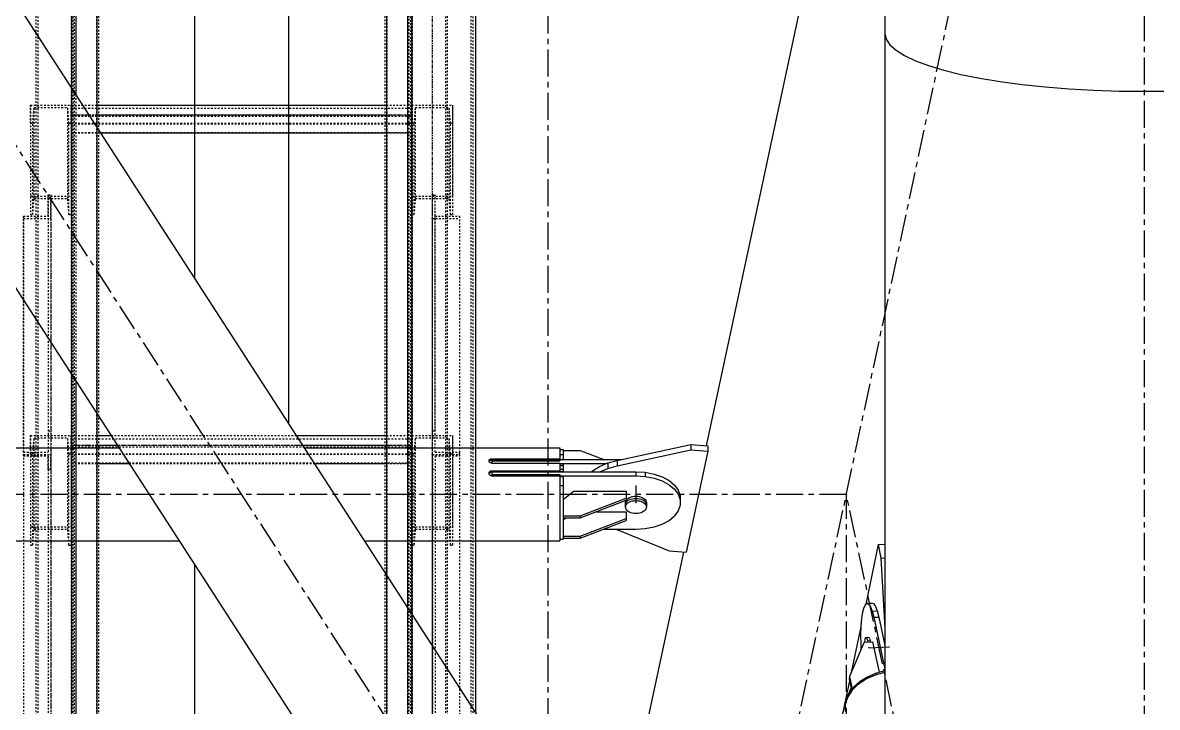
# Model space of a CAD drawing. Header units: millimetres. Extents: x 5143 to 30813, y 232 to 21408.
# Drawn here: x 23100.7 to 23433.8, y 3787.7 to 3988.8 of the extents above; entities that cross this region are included whole.
import ezdxf

# ---------------------------------------------------------------- set-up
doc = ezdxf.new("R2010")
doc.units = ezdxf.units.MM
doc.header["$LTSCALE"] = 0.25
for name, pattern in [('CENTER', [50.8, 31.75, -6.35, 6.35, -6.35]), ('XKITLINE00', [0]), ('XKITLINE02', [4, 2, -2]), ('XKITLINE03', [6, 3, -1, 1, -1])]:
    doc.linetypes.add(name, pattern=pattern)

msp = doc.modelspace()

# ---------------------------------------------------------------- linework, layer by layer
at = {"color": 8, "linetype": 'CENTER'}
for p, q in [((23430, 3985.69), (23430, 5629.8)), ((23255, 3096.7), (23255, 4763.35)), ((23430, 3440.27), (22900, 4260.27)), ((23255, 3440.27), (23430, 4260.27)), ((23430, 2357.78), (23430, 3985.69)), ((23342.5, 3850.27), (22987.5, 3850.27)), ((23280.7, 3852.68), (23280.7, 3847.87)), ((23342.5, 3030.27), (23342.5, 3850.27)), ((23430, 3440.27), (23342.5, 3850.27)), ((23349.14, 3805.2), (23355.04, 3805.44))]:
    msp.add_line(p, q, dxfattribs=at)
at = {"color": 8, "linetype": 'XKITLINE00'}
for p, q in [((23353.8, 4214.81), (23353.8, 3985.69)), ((23151.2, 4166.29), (23151.2, 3913.66)), ((23178.8, 4166.29), (23178.8, 3870.96)), ((23353.8, 4110.19), (23301.38, 3864.57)), ((23046.31, 4075.94), (23322.07, 3649.3)), ((23007.76, 4051.51), (23283.51, 3624.87)), ((23353.8, 3985.69), (23354.16, 3984.02)), ((23353.8, 3985.69), (23354.16, 3984.02)), ((23353.8, 3985.69), (23353.8, 3643.92)), ((23354.16, 3984.02), (23355.26, 3982.37)), ((23354.16, 3984.02), (23355.26, 3982.37)), ((23355.26, 3982.37), (23357.08, 3980.75)), ((23357.08, 3980.75), (23359.6, 3979.17)), ((23359.6, 3979.17), (23362.79, 3977.66)), ((23362.79, 3977.66), (23366.64, 3976.23)), ((23366.64, 3976.23), (23371.09, 3974.89)), ((23371.09, 3974.89), (23376.11, 3973.65)), ((23376.11, 3973.65), (23381.65, 3972.53)), ((23381.65, 3972.53), (23387.66, 3971.53)), ((23387.66, 3971.53), (23394.07, 3970.68)), ((23394.07, 3970.68), (23400.83, 3969.96)), ((23400.83, 3969.96), (23407.88, 3969.4)), ((23407.88, 3969.4), (23415.13, 3968.99)), ((23415.13, 3968.99), (23422.53, 3968.75)), ((23422.53, 3968.75), (23430, 3968.67)), ((23430, 3968.67), (23437.46, 3968.75)), ((23071.59, 3863.92), (23129.01, 3863.92)), ((23183.35, 3863.92), (23258.4, 3863.92)), ((23258.4, 3863.92), (23258.4, 3860.51)), ((23258.4, 3863.48), (23259.4, 3863.48)), ((23259.4, 3863.48), (23259.4, 3863)), ((23259.4, 3863.18), (23264.4, 3863.18)), ((23264.4, 3863.18), (23271.32, 3860.51)), ((23275.18, 3860.25), (23296.86, 3864.92)), ((23275.18, 3858.65), (23296.86, 3863.31)), ((23296.86, 3864.92), (23301.82, 3864.54)), ((23296.86, 3864.92), (23296.86, 3863.31)), ((23296.86, 3863.31), (23301.82, 3862.93)), ((23301.82, 3864.54), (23301.82, 3862.93)), ((23237.59, 3860.28), (23237.55, 3860.09)), ((23237.55, 3860.09), (23237.59, 3859.9)), ((23237.71, 3860.46), (23237.59, 3860.28)), ((23237.71, 3860.1), (23237.59, 3859.92)), ((23237.59, 3859.9), (23237.71, 3859.72)), ((23237.71, 3860.46), (23237.9, 3860.59)), ((23237.71, 3860.1), (23237.87, 3860.21)), ((23237.71, 3859.72), (23237.9, 3859.58)), ((23237.87, 3860.21), (23237.9, 3860.23)), ((23237.9, 3860.59), (23238.14, 3860.67)), ((23237.9, 3860.23), (23238.14, 3860.3)), ((23238.14, 3860.67), (23238.4, 3860.7)), ((23238.14, 3860.3), (23238.4, 3860.33)), ((23238.4, 3860.7), (23258.4, 3860.7)), ((23238.4, 3860.7), (23238.4, 3860.36)), ((23238.4, 3860.36), (23258.4, 3860.36)), ((23238.4, 3860.36), (23238.4, 3859.47)), ((23238.4, 3860.15), (23258.4, 3860.15)), ((23258.4, 3861.98), (23259.4, 3861.98)), ((23258.4, 3860.51), (23276.41, 3860.51)), ((23258.4, 3860.51), (23258.4, 3860.15)), ((23259.4, 3863), (23259.4, 3860.51)), ((23272.48, 3859.49), (23275.18, 3860.25)), ((23275.18, 3860.25), (23275.18, 3858.65)), ((23301.82, 3862.93), (23295.49, 3833.27)), ((23237.59, 3856.71), (23237.55, 3856.48)), ((23237.55, 3856.48), (23237.59, 3856.25)), ((23237.71, 3856.92), (23237.59, 3856.71)), ((23237.71, 3856.56), (23237.59, 3856.35)), ((23237.71, 3856.92), (23237.9, 3857.08)), ((23237.71, 3856.56), (23237.9, 3856.72)), ((23237.9, 3859.58), (23238.14, 3859.5)), ((23237.9, 3857.08), (23238.14, 3857.19)), ((23237.9, 3856.72), (23238.14, 3856.83)), ((23238.14, 3859.5), (23238.4, 3859.47)), ((23238.14, 3857.19), (23238.4, 3857.22)), ((23238.14, 3857.19), (23238.14, 3856.83)), ((23238.14, 3856.83), (23238.4, 3856.86)), ((23238.4, 3859.47), (23258.4, 3859.47)), ((23238.4, 3857.22), (23238.4, 3856.91)), ((23238.4, 3857.22), (23258.4, 3857.22)), ((23238.4, 3856.91), (23280.7, 3856.91)), ((23238.4, 3856.91), (23238.4, 3855.74)), ((23258.4, 3859.47), (23258.4, 3858.44)), ((23258.4, 3859.31), (23272.05, 3859.31)), ((23258.4, 3859.28), (23259.4, 3859.28)), ((23258.4, 3858.75), (23259.4, 3858.75)), ((23258.4, 3858.44), (23258.4, 3856.91)), ((23258.4, 3857.63), (23259.4, 3857.63)), ((23258.4, 3857.03), (23259.4, 3857.03)), ((23258.4, 3857.03), (23258.4, 3856.91)), ((23259.4, 3859.28), (23259.4, 3858.2)), ((23259.4, 3858.2), (23259.4, 3856.91)), ((23267.69, 3856.91), (23267.99, 3857.18)), ((23267.99, 3857.18), (23270.06, 3858.46)), ((23270.06, 3858.46), (23272.48, 3859.49)), ((23270.18, 3856.91), (23272.48, 3857.89)), ((23272.48, 3859.49), (23272.48, 3857.89)), ((23272.48, 3857.89), (23275.18, 3858.65)), ((23280.7, 3856.91), (23283.43, 3856.74)), ((23280.7, 3856.91), (23280.7, 3855.7)), ((23283.43, 3856.74), (23286.03, 3856.23)), ((23283.43, 3856.74), (23283.43, 3855.53)), ((23237.59, 3856.25), (23237.71, 3856.05)), ((23237.71, 3856.05), (23237.9, 3855.89)), ((23237.9, 3855.89), (23238.14, 3855.8)), ((23238.14, 3855.8), (23238.4, 3855.74)), ((23238.4, 3856.07), (23258.4, 3856.07)), ((23238.4, 3855.74), (23258.4, 3855.74)), ((23258.4, 3856.07), (23258.4, 3855.74)), ((23258.4, 3855.74), (23258.4, 3836.63)), ((23258.4, 3855.7), (23280.7, 3855.7)), ((23258.4, 3855.49), (23259.4, 3855.49)), ((23259.4, 3855.49), (23259.4, 3850.2)), ((23280.7, 3855.7), (23283.43, 3855.53)), ((23283.43, 3855.53), (23286.03, 3855.03)), ((23286.03, 3856.23), (23288.4, 3855.41)), ((23286.03, 3855.03), (23288.4, 3854.21)), ((23288.4, 3855.41), (23290.44, 3854.31)), ((23288.4, 3854.21), (23290.44, 3853.11)), ((23290.44, 3854.31), (23292.05, 3852.99)), ((23290.44, 3853.11), (23292.05, 3851.79)), ((23258.4, 3852.9), (23259.4, 3852.9)), ((23259.4, 3848.76), (23262.4, 3851.16)), ((23259.4, 3850.2), (23259.4, 3843.96)), ((23262.4, 3851.16), (23277.9, 3851.16)), ((23277.9, 3851.16), (23277.9, 3848.56)), ((23279.64, 3849.61), (23280.16, 3849.7)), ((23280.16, 3849.7), (23280.7, 3849.72)), ((23280.7, 3849.72), (23281.24, 3849.7)), ((23280.7, 3849.72), (23280.7, 3849.08)), ((23281.24, 3849.7), (23281.76, 3849.61)), ((23292.05, 3852.99), (23293.16, 3851.49)), ((23292.05, 3851.79), (23293.16, 3850.29)), ((23293.16, 3851.49), (23293.73, 3849.89)), ((23293.16, 3850.29), (23293.73, 3848.69)), ((23293.73, 3849.89), (23293.73, 3847.05)), ((23264.4, 3843.95), (23277.9, 3849.16)), ((23264.4, 3843.35), (23277.9, 3848.56)), ((23277.65, 3848.19), (23277.6, 3847.87)), ((23277.6, 3847.87), (23277.6, 3847.23)), ((23277.65, 3847.55), (23277.6, 3847.23)), ((23277.65, 3847.55), (23277.6, 3847.23)), ((23277.6, 3847.23), (23277.6, 3846.59)), ((23277.65, 3846.91), (23277.6, 3846.59)), ((23277.6, 3846.59), (23277.65, 3846.27)), ((23277.79, 3848.5), (23277.65, 3848.19)), ((23277.79, 3847.86), (23277.65, 3847.55)), ((23277.79, 3847.86), (23277.65, 3847.55)), ((23277.79, 3847.22), (23277.65, 3846.91)), ((23277.8, 3848.52), (23277.79, 3848.5)), ((23278.02, 3848.16), (23277.79, 3847.86)), ((23278.02, 3848.16), (23277.79, 3847.86)), ((23278.02, 3847.51), (23277.79, 3847.22)), ((23278.02, 3848.8), (23277.9, 3848.65)), ((23278.02, 3848.8), (23278.33, 3849.06)), ((23278.02, 3848.16), (23278.33, 3848.42)), ((23278.02, 3848.16), (23278.33, 3848.42)), ((23278.02, 3847.51), (23278.33, 3847.78)), ((23278.33, 3849.06), (23278.71, 3849.29)), ((23278.33, 3848.42), (23278.71, 3848.65)), ((23278.33, 3848.42), (23278.71, 3848.65)), ((23278.33, 3847.78), (23278.71, 3848.01)), ((23278.71, 3849.29), (23279.15, 3849.48)), ((23278.71, 3848.65), (23279.15, 3848.83)), ((23278.71, 3848.65), (23279.15, 3848.83)), ((23278.71, 3848.01), (23279.15, 3848.19)), ((23279.15, 3849.48), (23279.64, 3849.61)), ((23279.15, 3848.83), (23279.64, 3848.97)), ((23279.15, 3848.83), (23279.64, 3848.97)), ((23279.15, 3848.19), (23279.64, 3848.33)), ((23279.64, 3848.97), (23280.16, 3849.05)), ((23279.64, 3848.97), (23280.16, 3849.05)), ((23279.64, 3848.33), (23280.16, 3848.41)), ((23280.16, 3849.05), (23280.7, 3849.08)), ((23280.16, 3849.05), (23280.7, 3849.08)), ((23280.16, 3848.41), (23280.7, 3848.44)), ((23280.7, 3849.08), (23281.24, 3849.05)), ((23280.7, 3849.08), (23280.7, 3848.44)), ((23280.7, 3849.08), (23281.24, 3849.05)), ((23280.7, 3848.44), (23281.24, 3848.41)), ((23281.24, 3849.05), (23281.76, 3848.97)), ((23281.24, 3849.05), (23281.76, 3848.97)), ((23281.24, 3848.41), (23281.76, 3848.33)), ((23281.76, 3849.61), (23282.25, 3849.48)), ((23281.76, 3848.97), (23282.25, 3848.83)), ((23281.76, 3848.97), (23282.25, 3848.83)), ((23281.76, 3848.33), (23282.25, 3848.19)), ((23282.25, 3849.48), (23282.7, 3849.29)), ((23282.25, 3848.83), (23282.7, 3848.65)), ((23282.25, 3848.83), (23282.7, 3848.65)), ((23282.25, 3848.19), (23282.7, 3848.01)), ((23282.7, 3849.29), (23283.08, 3849.06)), ((23282.7, 3848.65), (23283.08, 3848.42)), ((23282.7, 3848.65), (23283.08, 3848.42)), ((23282.7, 3848.01), (23283.08, 3847.78)), ((23283.08, 3849.06), (23283.39, 3848.8)), ((23283.08, 3848.42), (23283.39, 3848.16)), ((23283.08, 3848.42), (23283.39, 3848.16)), ((23283.08, 3847.78), (23283.39, 3847.51)), ((23283.39, 3848.8), (23283.62, 3848.5)), ((23283.39, 3848.16), (23283.62, 3847.86)), ((23283.39, 3848.16), (23283.62, 3847.86)), ((23283.39, 3847.51), (23283.62, 3847.22)), ((23283.62, 3848.5), (23283.76, 3848.19)), ((23283.62, 3847.86), (23283.76, 3847.55)), ((23283.62, 3847.86), (23283.76, 3847.55)), ((23283.62, 3847.22), (23283.76, 3846.91)), ((23283.76, 3848.19), (23283.8, 3847.87)), ((23283.76, 3847.55), (23283.8, 3847.23)), ((23283.76, 3847.55), (23283.8, 3847.23)), ((23283.76, 3846.91), (23283.8, 3846.59)), ((23283.8, 3846.59), (23283.76, 3846.27)), ((23283.8, 3847.87), (23283.8, 3847.23)), ((23283.8, 3847.23), (23283.8, 3846.59)), ((23293.73, 3847.05), (23293.16, 3845.45)), ((23259.4, 3843.96), (23259.4, 3843.95)), ((23259.4, 3843.95), (23264.4, 3843.95)), ((23259.4, 3843.95), (23259.4, 3843.92)), ((23259.4, 3843.92), (23259.4, 3837.39)), ((23259.4, 3842.77), (23260.12, 3843.35)), ((23259.4, 3843.35), (23264.4, 3843.35)), ((23264.4, 3843.95), (23264.4, 3843.35)), ((23264.4, 3837.97), (23277.9, 3843.18)), ((23269.15, 3845.18), (23277.9, 3845.18)), ((23277.65, 3846.27), (23277.79, 3845.95)), ((23277.79, 3845.95), (23278.02, 3845.66)), ((23277.9, 3845.18), (23277.9, 3842.58)), ((23278.02, 3845.66), (23278.33, 3845.4)), ((23278.33, 3845.4), (23278.71, 3845.17)), ((23278.71, 3845.17), (23279.15, 3844.98)), ((23279.15, 3844.98), (23279.64, 3844.85)), ((23279.64, 3844.85), (23280.16, 3844.76)), ((23280.16, 3844.76), (23280.7, 3844.73)), ((23280.7, 3844.73), (23281.24, 3844.76)), ((23281.24, 3844.76), (23281.76, 3844.85)), ((23281.76, 3844.85), (23282.25, 3844.98)), ((23282.25, 3844.98), (23282.7, 3845.17)), ((23282.7, 3845.17), (23283.08, 3845.4)), ((23283.08, 3845.4), (23283.39, 3845.66)), ((23283.62, 3845.95), (23283.39, 3845.66)), ((23283.76, 3846.27), (23283.62, 3845.95)), ((23290.44, 3842.63), (23292.05, 3843.95)), ((23293.16, 3845.45), (23292.05, 3843.95)), ((23264.4, 3837.37), (23277.9, 3842.58)), ((23271.32, 3840.04), (23280.7, 3840.04)), ((23274.91, 3840.04), (23290.53, 3833.65)), ((23280.7, 3840.04), (23283.43, 3840.21)), ((23283.43, 3840.21), (23286.03, 3840.71)), ((23286.03, 3840.71), (23288.4, 3841.53)), ((23288.4, 3841.53), (23290.44, 3842.63)), ((23071.59, 3836.63), (23146.64, 3836.63)), ((23200.98, 3836.63), (23258.4, 3836.63)), ((23258.4, 3837.06), (23259.4, 3837.06)), ((23259.4, 3837.97), (23264.4, 3837.97)), ((23259.4, 3837.39), (23259.4, 3837.37)), ((23259.4, 3837.37), (23259.4, 3837.13)), ((23259.4, 3837.37), (23264.4, 3837.37)), ((23259.4, 3837.13), (23259.4, 3837.06)), ((23264.4, 3837.97), (23264.4, 3837.37)), ((23294.71, 3833.33), (23271.97, 3726.8)), ((23290.53, 3833.65), (23295.49, 3833.27)), ((23351.86, 3835.58), (23348.16, 3817.99)), ((23351.86, 3835.58), (23353.8, 3835.66)), ((23351.86, 3835.58), (23352.57, 3831.56)), ((23352.57, 3831.56), (23353.8, 3831.61)), ((23352.57, 3831.56), (23353.8, 3810.93)), ((23151.2, 3829.59), (23151.2, 3468.39)), ((23347.64, 3817.04), (23347.27, 3815.62)), ((23348.08, 3817.94), (23347.64, 3817.04)), ((23348.08, 3817.94), (23348.57, 3818.28)), ((23348.57, 3818.28), (23350.04, 3818.34)), ((23348.57, 3818.28), (23349.08, 3818.05)), ((23349.08, 3818.05), (23349.6, 3817.26)), ((23349.6, 3817.26), (23350.09, 3815.94)), ((23350.04, 3818.34), (23350.56, 3818.11)), ((23350.56, 3818.11), (23351.07, 3817.32)), ((23351.07, 3817.32), (23351.57, 3816.01)), ((23346.97, 3813.75), (23346.77, 3811.5)), ((23347.27, 3815.62), (23346.97, 3813.75)), ((23350.09, 3815.94), (23351.57, 3816.01)), ((23350.09, 3815.94), (23350.55, 3814.16)), ((23350.55, 3814.16), (23352.02, 3814.22)), ((23350.55, 3814.16), (23353.8, 3798.94)), ((23351.57, 3816.01), (23352.02, 3814.22)), ((23352.02, 3814.22), (23353.8, 3805.9)), ((23346.77, 3811.39), (23343.93, 3797.91)), ((23346.77, 3811.5), (23346.68, 3808.98)), ((23347.71, 3806.82), (23343.43, 3796.72)), ((23346.68, 3808.98), (23346.69, 3806.29)), ((23347.71, 3806.82), (23350.17, 3806.92)), ((23347.83, 3807.02), (23347.81, 3806.82)), ((23347.88, 3807.42), (23347.83, 3807.02)), ((23347.94, 3807.76), (23347.88, 3807.42)), ((23348.02, 3808.01), (23347.94, 3807.76)), ((23348.11, 3808.18), (23348.02, 3808.01)), ((23348.11, 3808.18), (23348.2, 3808.26)), ((23348.2, 3808.26), (23348.99, 3808.29)), ((23348.2, 3808.26), (23348.3, 3808.24)), ((23348.3, 3808.24), (23348.4, 3808.13)), ((23348.4, 3808.13), (23348.51, 3807.93)), ((23348.51, 3807.93), (23348.6, 3807.64)), ((23348.6, 3807.64), (23348.69, 3807.28)), ((23348.69, 3807.28), (23349.48, 3807.32)), ((23348.69, 3807.28), (23348.77, 3806.86)), ((23348.99, 3808.29), (23349.09, 3808.27)), ((23349.09, 3808.27), (23349.19, 3808.16)), ((23349.19, 3808.16), (23349.29, 3807.96)), ((23349.29, 3807.96), (23349.39, 3807.68)), ((23349.39, 3807.68), (23349.48, 3807.32)), ((23349.48, 3807.32), (23349.55, 3806.89)), ((23350.17, 3806.92), (23352.07, 3798.03)), ((23346.69, 3806.29), (23346.77, 3804.59)), ((23343.43, 3796.72), (23343.32, 3796.04)), ((23343.43, 3796.72), (23344.21, 3793.08)), ((23346.54, 3795.37), (23348.69, 3796.71)), ((23348.34, 3796.03), (23351.06, 3797.25)), ((23348.69, 3796.71), (23351.12, 3797.77)), ((23351.06, 3797.25), (23353.8, 3798)), ((23351.12, 3797.77), (23353.74, 3798.49)), ((23351.12, 3797.77), (23351.23, 3797.29)), ((23353.74, 3798.49), (23353.8, 3798.21)), ((23343.43, 3795.52), (23338.55, 3772.34)), ((23343.87, 3793.45), (23342.36, 3789.88)), ((23343.32, 3796.04), (23344.01, 3792.8)), ((23344.11, 3792.63), (23345.99, 3794.46)), ((23344.76, 3793.79), (23344.21, 3793.06)), ((23344.76, 3793.79), (23346.54, 3795.37)), ((23345.99, 3794.46), (23348.34, 3796.03)), ((23342.81, 3790.61), (23342.15, 3788.52)), ((23342.36, 3789.88), (23342.25, 3789.2)), ((23342.36, 3789.88), (23342.45, 3789.46)), ((23342.6, 3790.2), (23342.53, 3789.7)), ((23343.43, 3792.04), (23342.6, 3790.2)), ((23344.11, 3792.63), (23342.81, 3790.61)), ((23344.2, 3793.05), (23343.43, 3792.04)), ((23344.21, 3793.08), (23344.2, 3793.05)), ((23344.21, 3793.08), (23344.22, 3793.08)), ((23342.15, 3788.52), (23342.16, 3786.46)), ((23342.25, 3789.2), (23342.3, 3788.98))]:
    msp.add_line(p, q, dxfattribs=at)
at = {"color": 3, "linetype": 'XKITLINE02'}
for p, q in [((23122.41, 4187.77), (23122.41, 3000.84)), ((23122.94, 4187.77), (23122.94, 3002.41)), ((23207.04, 4187.77), (23207.04, 3002.41)), ((23207.57, 4187.77), (23207.57, 3000.84)), ((23104.64, 4168.77), (23104.64, 3002.41)), ((23105.17, 4166.61), (23105.17, 3000.84)), ((23224.81, 4166.61), (23224.81, 3000.84)), ((23225.34, 4168.77), (23225.34, 3002.41)), ((23115.02, 4010.31), (23115.02, 2304.77)), ((23115.87, 4009.98), (23115.87, 2305.1)), ((23122.52, 4010.31), (23122.52, 2304.77)), ((23207.47, 4010.11), (23207.47, 2304.77)), ((23214.12, 4009.98), (23214.12, 2597.45)), ((23214.97, 4010.31), (23214.97, 2597.45)), ((23122.52, 4005.73), (23122.52, 2597.45)), ((23207.47, 4005.52), (23207.47, 2597.45)), ((23114.92, 3997.81), (23114.92, 2298.3)), ((23115.45, 3998.62), (23115.45, 2299.1)), ((23213.68, 3998.62), (23213.68, 2597.45)), ((23214.53, 3998.62), (23214.52, 2299.1)), ((23215.06, 3997.81), (23215.06, 2298.3)), ((23232.3, 3997.81), (23232.29, 2298.3)), ((23232.83, 3998.62), (23232.82, 2299.1)), ((23116.3, 3967.65), (23116.3, 2597.45)), ((23116.3, 3967.65), (23116.3, 3883.57)), ((23103, 3959.3), (23103, 3964.64)), ((23103, 3964.64), (23115, 3964.64)), ((23103, 3964.64), (23103, 3932.48)), ((23103.68, 3959.3), (23104.07, 3963.96)), ((23104.07, 3963.96), (23113.94, 3963.96)), ((23104.07, 3937.14), (23104.07, 3963.96)), ((23114.32, 3959.3), (23113.94, 3963.96)), ((23113.94, 3937.14), (23113.94, 3963.96)), ((23115, 3964.64), (23115, 3956.43)), ((23115, 3964.64), (23122.52, 3964.64)), ((23115, 3959.3), (23115, 3964.64)), ((23115, 3964.64), (23115, 3932.48)), ((23115, 3963.71), (23214.98, 3963.71)), ((23207.47, 3964.64), (23214.98, 3964.64)), ((23214.98, 3964.64), (23214.98, 3956.43)), ((23214.98, 3937.82), (23214.98, 3964.64)), ((23214.98, 3959.3), (23214.98, 3964.64)), ((23214.98, 3964.64), (23226.98, 3964.64)), ((23215.66, 3959.3), (23216.05, 3963.96)), ((23216.05, 3937.14), (23216.05, 3963.96)), ((23216.05, 3963.96), (23225.92, 3963.96)), ((23225.92, 3937.14), (23225.92, 3963.96)), ((23226.3, 3959.3), (23225.92, 3963.96)), ((23226.98, 3937.82), (23226.98, 3964.64)), ((23226.98, 3959.3), (23226.98, 3964.64)), ((23115, 3961.77), (23122.52, 3961.77)), ((23115, 3961.34), (23214.98, 3961.34)), ((23207.47, 3961.77), (23214.98, 3961.77)), ((23103, 3959.3), (23103.68, 3959.3)), ((23103.68, 3932.48), (23103.68, 3959.3)), ((23114.32, 3959.3), (23115, 3959.3)), ((23114.32, 3932.48), (23114.32, 3959.3)), ((23115, 3959.3), (23214.98, 3959.3)), ((23115, 3959.14), (23214.98, 3959.14)), ((23115, 3956.59), (23214.98, 3956.59)), ((23115, 3956.43), (23123.56, 3956.43)), ((23122.52, 3958.02), (23122.52, 3873.95)), ((23207.47, 3956.43), (23214.98, 3956.43)), ((23214.98, 3932.48), (23214.98, 3959.3)), ((23214.98, 3959.3), (23215.66, 3959.3)), ((23215.66, 3932.48), (23215.66, 3959.3)), ((23226.3, 3932.48), (23226.3, 3959.3)), ((23226.3, 3959.3), (23226.98, 3959.3)), ((23226.98, 3932.48), (23226.98, 3959.3)), ((23103, 3937.82), (23115, 3937.82)), ((23103.68, 3932.48), (23104.07, 3937.14)), ((23104.07, 3937.14), (23113.94, 3937.14)), ((23108.2, 3938.3), (23109, 3938.3)), ((23108.2, 3932.03), (23108.2, 3938.3)), ((23108.2, 3938.3), (23108.2, 3862.7)), ((23109, 3931.33), (23109, 3938.3)), ((23109, 3938.3), (23109, 3862.01)), ((23114.32, 3932.48), (23113.94, 3937.14)), ((23214.98, 3932.48), (23214.98, 3937.82)), ((23214.98, 3937.82), (23226.98, 3937.82)), ((23215.66, 3932.48), (23216.05, 3937.14)), ((23216.05, 3937.14), (23225.92, 3937.14)), ((23220.98, 3868.97), (23220.98, 3938.3)), ((23220.98, 3931.33), (23220.98, 3938.3)), ((23220.98, 3938.3), (23221.78, 3938.3)), ((23221.78, 3868.97), (23221.78, 3938.3)), ((23221.78, 3932.03), (23221.78, 3938.3)), ((23226.3, 3932.48), (23225.92, 3937.14)), ((23226.98, 3932.48), (23226.98, 3937.82)), ((23101, 3932.03), (23108.2, 3932.03)), ((23101, 3932.03), (23101, 3862.01)), ((23101, 3862.7), (23101, 3932.03)), ((23101, 3931.33), (23109, 3931.33)), ((23103, 3932.48), (23103.68, 3932.48)), ((23114.32, 3932.48), (23115, 3932.48)), ((23214.98, 3932.48), (23215.66, 3932.48)), ((23220.98, 3862.01), (23220.98, 3931.33)), ((23220.98, 3931.33), (23228.98, 3931.33)), ((23221.78, 3862.7), (23221.78, 3932.03)), ((23221.78, 3932.03), (23228.98, 3932.03)), ((23226.3, 3932.48), (23226.98, 3932.48)), ((23228.98, 3932.03), (23228.98, 3862.01)), ((23103, 3862.21), (23103, 3867.55)), ((23103, 3867.55), (23115, 3867.55)), ((23103, 3867.55), (23103, 3835.39)), ((23103.68, 3862.21), (23104.07, 3866.87)), ((23104.07, 3866.87), (23113.94, 3866.87)), ((23104.07, 3840.05), (23104.07, 3866.87)), ((23108.2, 3868.97), (23109, 3868.97)), ((23114.32, 3862.21), (23113.94, 3866.87)), ((23113.94, 3840.05), (23113.94, 3866.87)), ((23115, 3867.55), (23115, 3859.34)), ((23115, 3867.55), (23122.52, 3867.55)), ((23115, 3862.21), (23115, 3867.55)), ((23115, 3867.55), (23115, 3835.39)), ((23115, 3866.61), (23214.98, 3866.61)), ((23126.66, 3867.55), (23181, 3867.55)), ((23207.47, 3867.55), (23214.98, 3867.55)), ((23214.98, 3867.55), (23214.98, 3859.34)), ((23214.98, 3840.73), (23214.98, 3867.55)), ((23214.98, 3862.21), (23214.98, 3867.55)), ((23214.98, 3867.55), (23226.98, 3867.55)), ((23215.66, 3862.21), (23216.05, 3866.87)), ((23216.05, 3840.05), (23216.05, 3866.87)), ((23216.05, 3866.87), (23225.92, 3866.87)), ((23220.98, 3862.01), (23220.98, 3868.97)), ((23220.98, 3868.97), (23221.78, 3868.97)), ((23221.78, 3862.7), (23221.78, 3868.97)), ((23225.92, 3840.05), (23225.92, 3866.87)), ((23226.3, 3862.21), (23225.92, 3866.87)), ((23226.98, 3840.73), (23226.98, 3867.55)), ((23226.98, 3862.21), (23226.98, 3867.55)), ((23115, 3864.68), (23122.52, 3864.68)), ((23115, 3864.25), (23214.98, 3864.25)), ((23128.52, 3864.68), (23182.86, 3864.68)), ((23207.47, 3864.68), (23214.98, 3864.68)), ((23101, 3862.7), (23108.2, 3862.7)), ((23101, 3862.01), (23109, 3862.01)), ((23101, 3861.57), (23101, 3862.01)), ((23101, 3862.01), (23109, 3862.01)), ((23101, 3862.01), (23101, 3742.36)), ((23101, 3861.57), (23108.2, 3861.57)), ((23103, 3862.21), (23103.68, 3862.21)), ((23103.68, 3835.39), (23103.68, 3862.21)), ((23108.2, 3857.69), (23108.2, 3861.57)), ((23108.2, 3861.57), (23108.2, 3738.47)), ((23109, 3857.69), (23109, 3862.01)), ((23109, 3862.01), (23109, 3738.47)), ((23114.32, 3862.21), (23115, 3862.21)), ((23114.32, 3835.39), (23114.32, 3862.21)), ((23115, 3862.21), (23214.98, 3862.21)), ((23115, 3862.05), (23214.98, 3862.05)), ((23214.98, 3835.39), (23214.98, 3862.21)), ((23214.98, 3862.21), (23215.66, 3862.21)), ((23215.66, 3835.39), (23215.66, 3862.21)), ((23220.98, 3862.01), (23228.98, 3862.01)), ((23220.98, 3862.01), (23220.98, 3738.47)), ((23220.98, 3862.01), (23228.98, 3862.01)), ((23221.78, 3862.7), (23228.98, 3862.7)), ((23221.78, 3861.57), (23221.78, 3738.47)), ((23221.78, 3861.57), (23228.98, 3861.57)), ((23226.3, 3835.39), (23226.3, 3862.21)), ((23226.3, 3862.21), (23226.98, 3862.21)), ((23226.98, 3835.39), (23226.98, 3862.21)), ((23228.98, 3862.01), (23228.98, 3862.7)), ((23228.98, 3862.01), (23228.98, 3742.36)), ((23108.2, 3857.69), (23109, 3857.69)), ((23115, 3859.5), (23214.98, 3859.5)), ((23115, 3859.34), (23122.52, 3859.34)), ((23131.97, 3859.34), (23186.31, 3859.34)), ((23207.47, 3859.34), (23214.98, 3859.34)), ((23220.98, 3857.69), (23221.78, 3857.69)), ((23103, 3840.73), (23115, 3840.73)), ((23103.68, 3835.39), (23104.07, 3840.05)), ((23104.07, 3840.05), (23113.94, 3840.05)), ((23114.32, 3835.39), (23113.94, 3840.05)), ((23214.98, 3835.39), (23214.98, 3840.73)), ((23214.98, 3840.73), (23226.98, 3840.73)), ((23215.66, 3835.39), (23216.05, 3840.05)), ((23216.05, 3840.05), (23225.92, 3840.05)), ((23226.3, 3835.39), (23225.92, 3840.05)), ((23226.98, 3835.39), (23226.98, 3840.73)), ((23103, 3835.39), (23103.68, 3835.39)), ((23114.32, 3835.39), (23115, 3835.39)), ((23214.98, 3835.39), (23215.66, 3835.39)), ((23226.3, 3835.39), (23226.98, 3835.39)), ((23207.47, 3826.6), (23207.47, 3742.52)), ((23213.68, 3816.99), (23213.68, 3732.91))]:
    msp.add_line(p, q, dxfattribs=at)
at = {"color": 1, "linetype": 'XKITLINE03'}
for p, q in [((23115.02, 4010.31), (23115.02, 2309.56)), ((23214.97, 2309.56), (23214.97, 4010.31)), ((23220.97, 2292.58), (23220.98, 4000.82)), ((23115, 3964.64), (23115, 3937.82)), ((23214.98, 3937.82), (23214.98, 3964.64)), ((23115, 3961.77), (23214.98, 3961.77)), ((23109, 3931.33), (23109, 3862.01)), ((23220.98, 3862.01), (23220.98, 3931.33)), ((23115, 3867.55), (23115, 3840.73)), ((23214.98, 3840.73), (23214.98, 3867.55)), ((23115, 3864.68), (23214.98, 3864.68)), ((23109, 3862.01), (23109, 3742.79)), ((23220.98, 3742.79), (23220.98, 3862.01))]:
    msp.add_line(p, q, dxfattribs=at)
at = {"color": 7, "linetype": 'XKITLINE00'}
for p, q in [((23207.47, 4010.31), (23207.47, 3826.6)), ((23122.52, 4005.73), (23122.52, 3958.02)), ((23116.3, 3997.71), (23116.3, 3967.65)), ((23213.68, 3997.71), (23213.68, 3816.99)), ((23233.68, 3997.71), (23233.68, 3786.04)), ((23122.52, 3964.64), (23207.47, 3964.64)), ((23122.52, 3961.77), (23207.47, 3961.77)), ((23123.56, 3956.43), (23207.47, 3956.43)), ((23116.3, 3883.57), (23116.3, 3463.1)), ((23122.52, 3873.95), (23122.52, 3463.1)), ((23122.52, 3867.55), (23126.66, 3867.55)), ((23181, 3867.55), (23207.47, 3867.55)), ((23122.52, 3864.68), (23128.52, 3864.68)), ((23182.86, 3864.68), (23207.47, 3864.68)), ((23122.52, 3859.34), (23131.97, 3859.34)), ((23186.31, 3859.34), (23207.47, 3859.34))]:
    msp.add_line(p, q, dxfattribs=at)
at = {"color": 8, "linetype": 'XKITLINE00'}
for centre in [(23430, 3985.69), (23430, 3985.69), (23280.7, 3852.68), (23342.5, 3850.27), (23342.5, 3850.27), (23342.5, 3850.27), (23280.7, 3847.87), (23349.14, 3805.2), (23355.04, 3805.44)]:
    msp.add_circle(centre, 0.05, dxfattribs=at)
at = {"color": 1, "linetype": 'XKITLINE00'}
for centre in [(23115, 3964.64), (23214.98, 3964.64), (23115, 3961.77), (23214.98, 3961.77), (23115, 3937.82), (23214.98, 3937.82), (23109, 3931.33), (23220.98, 3931.33), (23115, 3867.55), (23214.98, 3867.55), (23115, 3864.68), (23214.98, 3864.68), (23109, 3862.01), (23109, 3862.01), (23220.98, 3862.01), (23220.98, 3862.01), (23115, 3840.73), (23214.98, 3840.73)]:
    msp.add_circle(centre, 0.05, dxfattribs=at)

doc.saveas('drawing.dxf')
